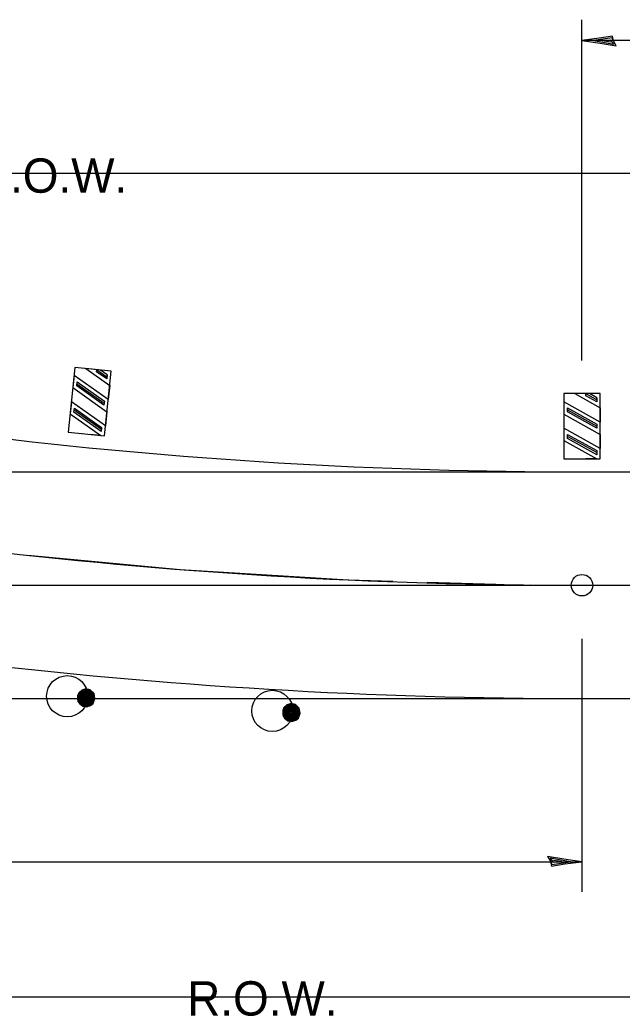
# Model space of a CAD drawing. Extents: x 2143432 to 2146738, y 2149567 to 2150649.
# Drawn here: x 2146541.7 to 2146576.8, y 2150477 to 2150535 of the extents above; entities that cross this region are included whole.
import ezdxf

# ---------------------------------------------------------------- set-up
doc = ezdxf.new("R2010")
doc.units = 0
for name, color, linetype in [('Alignment_EX_20 Centerline', 7, 'Continuous'), ('Design_EX_Roadway Dimensions', 7, 'Continuous'), ('ROW_EX ROW Line', 7, 'Continuous'), ('Topo_EOP', 7, 'Continuous'), ('Topo_Traffic Sign', 7, 'Continuous')]:
    doc.layers.add(name, color=color, linetype=linetype)

msp = doc.modelspace()

# ---------------------------------------------------------------- linework, layer by layer
at = {"layer": 'Alignment_EX_20 Centerline'}
for points in [[(2146542.193, 2150503.851), (2146551.078, 2150503.009), (2146560.857, 2150502.405), (2146563.467, 2150502.329)], [(2146565.466, 2150502.27), (2146569.464, 2150502.154)], [(2146522.059, 2150502.095), (2146543.393, 2150502.095)], [(2146543.393, 2150502.095), (2146564.726, 2150502.095)], [(2146566.726, 2150502.095), (2146570.726, 2150502.095)], [(2146572.726, 2150502.095), (2146594.059, 2150502.095)]]:
    msp.add_lwpolyline(points, dxfattribs=at)
msp.add_circle((2146574.489, 2150502.095), 0.625, dxfattribs=at)
at = {"layer": 'Design_EX_Roadway Dimensions'}
for p, q in [((2146574.489, 2150515.181), (2146574.489, 2150535.018)), ((2146588.933, 2150533.818), (2146574.489, 2150533.818)), ((2146574.489, 2150498.963), (2146574.489, 2150484.242)), ((2146502.765, 2150485.988), (2146574.489, 2150485.988))]:
    msp.add_line(p, q, dxfattribs=at)
for points in [[(2146576.325, 2150533.791), (2146576.264, 2150534.065), (2146575.487, 2150533.947), (2146574.489, 2150533.818), (2146575.555, 2150533.671), (2146576.489, 2150533.507), (2146576.325, 2150533.791), (2146576.243, 2150533.972), (2146575.16, 2150533.816), (2146576.344, 2150533.608), (2146576.169, 2150533.841), (2146575.672, 2150533.81), (2146576.151, 2150533.737)], [(2146572.653, 2150486.015), (2146572.714, 2150485.741), (2146573.491, 2150485.859), (2146574.489, 2150485.988), (2146573.423, 2150486.134), (2146572.489, 2150486.298), (2146572.653, 2150486.015), (2146572.735, 2150485.833), (2146573.818, 2150485.989), (2146572.634, 2150486.197), (2146572.809, 2150485.964), (2146573.306, 2150485.996), (2146572.827, 2150486.068)]]:
    msp.add_lwpolyline(points, dxfattribs=at)
at = {"layer": 'ROW_EX ROW Line'}
for points in [[(2146554.27, 2150526.095), (2146569.331, 2150526.095)], [(2146571.331, 2150526.095), (2146586.393, 2150526.095)], [(2146547.74, 2150478.095), (2146532.679, 2150478.095)], [(2146581.875, 2150478.095), (2146566.801, 2150478.095)]]:
    msp.add_lwpolyline(points, dxfattribs=at)
at = {"layer": 'Topo_EOP'}
for p, q in [((2146503.938, 2150508.695), (2146633.046, 2150508.695)), ((2146213.046, 2150495.495), (2146633.046, 2150495.495))]:
    msp.add_line(p, q, dxfattribs=at)
for radius, start in [(293.4, 256.16775), (306.6, 256.35551)]:
    msp.add_arc((2146574.489, 2150802.095), radius, start, 270, dxfattribs=at)
at = {"layer": 'Topo_Traffic Sign'}
for p, q in [((2146213.046, 2150526.095), (2146633.046, 2150526.095)), ((2146223.393, 2150502.095), (2146626.689, 2150502.095)), ((2146633.046, 2150478.095), (2146213.046, 2150478.095))]:
    msp.add_line(p, q, dxfattribs=at)
for points in [[(2146547.06, 2150514.559), (2146544.948, 2150514.781), (2146544.552, 2150511.01), (2146546.664, 2150510.788), (2146547.06, 2150514.559), (2146545.582, 2150514.714), (2146546.973, 2150513.735), (2146546.887, 2150512.909), (2146544.899, 2150514.309), (2146544.825, 2150513.602), (2146546.812, 2150512.202), (2146546.726, 2150511.377), (2146544.738, 2150512.778), (2146544.664, 2150512.071), (2146546.453, 2150510.811), (2146545.82, 2150510.877), (2146545.819, 2150510.867)], [(2146546.825, 2150514.345), (2146546.8, 2150514.11), (2146546.203, 2150514.531), (2146546.216, 2150514.647), (2146546.812, 2150514.227), (2146546.825, 2150514.345), (2146546.427, 2150514.625)], [(2146545.073, 2150513.934), (2146546.664, 2150512.812), (2146546.639, 2150512.579), (2146545.049, 2150513.698), (2146545.073, 2150513.934), (2146545.061, 2150513.815), (2146546.651, 2150512.695)], [(2146575.559, 2150513.251), (2146573.436, 2150513.251), (2146573.436, 2150509.46), (2146575.559, 2150509.46), (2146575.559, 2150513.251), (2146574.073, 2150513.251), (2146575.559, 2150512.422), (2146575.559, 2150511.593), (2146573.436, 2150512.777), (2146573.436, 2150512.066), (2146575.559, 2150510.881), (2146575.559, 2150510.052), (2146573.436, 2150511.238), (2146573.436, 2150510.527), (2146575.347, 2150509.46), (2146574.71, 2150509.46), (2146574.71, 2150509.446)], [(2146575.347, 2150513.014), (2146575.347, 2150512.777), (2146574.71, 2150513.133), (2146574.71, 2150513.251), (2146575.347, 2150512.895), (2146575.347, 2150513.014), (2146574.922, 2150513.251)], [(2146546.503, 2150511.282), (2146546.478, 2150511.047), (2146544.888, 2150512.167), (2146544.912, 2150512.402), (2146546.503, 2150511.282), (2146546.491, 2150511.165), (2146544.9, 2150512.284)], [(2146573.649, 2150512.422), (2146575.347, 2150511.473), (2146575.347, 2150511.238), (2146573.649, 2150512.185), (2146573.649, 2150512.422), (2146573.649, 2150512.302), (2146575.347, 2150511.355)], [(2146545.396, 2150510.912), (2146545.397, 2150510.921)], [(2146575.347, 2150509.934), (2146575.347, 2150509.697), (2146573.649, 2150510.645), (2146573.649, 2150510.881), (2146575.347, 2150509.934), (2146575.347, 2150509.817), (2146573.649, 2150510.763)], [(2146574.285, 2150509.446), (2146574.285, 2150509.46)], [(2146571.463, 2150502.114), (2146574.489, 2150502.095)], [(2146545.101, 2150495.36), (2146545.202, 2150495.199), (2146545.402, 2150495.053), (2146545.639, 2150495.016), (2146545.854, 2150495.089), (2146546.014, 2150495.209), (2146546.113, 2150495.506), (2146546.058, 2150495.787), (2146545.839, 2150495.993), (2146545.589, 2150496.051), (2146545.345, 2150495.988), (2146545.172, 2150495.833), (2146545.103, 2150495.66), (2146545.096, 2150495.415), (2146545.217, 2150495.233), (2146545.404, 2150495.089), (2146545.626, 2150495.05), (2146545.788, 2150495.109), (2146545.986, 2150495.209), (2146546.055, 2150495.401), (2146546.087, 2150495.598), (2146546.038, 2150495.772), (2146545.825, 2150495.972), (2146545.585, 2150496.026), (2146545.349, 2150495.971), (2146545.187, 2150495.823), (2146545.129, 2150495.654), (2146545.119, 2150495.418), (2146545.236, 2150495.246), (2146545.411, 2150495.123), (2146545.632, 2150495.076), (2146545.821, 2150495.146), (2146545.973, 2150495.224), (2146546.022, 2150495.413), (2146546.068, 2150495.58), (2146546.01, 2150495.754), (2146545.806, 2150495.944), (2146545.579, 2150495.993), (2146545.353, 2150495.945), (2146545.207, 2150495.802), (2146545.146, 2150495.65), (2146545.165, 2150495.418), (2146545.254, 2150495.27), (2146545.431, 2150495.136), (2146545.641, 2150495.106), (2146545.818, 2150495.167), (2146545.929, 2150495.251), (2146545.987, 2150495.395), (2146546.04, 2150495.573), (2146545.975, 2150495.707), (2146545.793, 2150495.903), (2146545.57, 2150495.95), (2146545.355, 2150495.91), (2146545.227, 2150495.766), (2146545.161, 2150495.64), (2146545.202, 2150495.432), (2146545.275, 2150495.289), (2146545.452, 2150495.163), (2146545.644, 2150495.132), (2146545.804, 2150495.191), (2146545.908, 2150495.277), (2146545.963, 2150495.425), (2146546.005, 2150495.571), (2146545.944, 2150495.689), (2146545.777, 2150495.871), (2146545.569, 2150495.924), (2146545.367, 2150495.883), (2146545.241, 2150495.751), (2146545.207, 2150495.615), (2146545.225, 2150495.435), (2146545.278, 2150495.316), (2146545.469, 2150495.189), (2146545.628, 2150495.173), (2146545.786, 2150495.222), (2146545.878, 2150495.296), (2146545.945, 2150495.441), (2146545.971, 2150495.573), (2146545.914, 2150495.676), (2146545.755, 2150495.852), (2146545.558, 2150495.891), (2146545.365, 2150495.849), (2146545.266, 2150495.74), (2146545.236, 2150495.592), (2146545.265, 2150495.449), (2146545.311, 2150495.343), (2146545.475, 2150495.212), (2146545.625, 2150495.195), (2146545.754, 2150495.246), (2146545.839, 2150495.309), (2146545.903, 2150495.381), (2146545.926, 2150495.443), (2146545.939, 2150495.553), (2146545.88, 2150495.666), (2146545.784, 2150495.777), (2146545.69, 2150495.832), (2146545.536, 2150495.847), (2146545.395, 2150495.831), (2146545.279, 2150495.713), (2146545.267, 2150495.59), (2146545.299, 2150495.446), (2146545.369, 2150495.329)], [(2146545.369, 2150495.329), (2146545.487, 2150495.237), (2146545.631, 2150495.231), (2146545.77, 2150495.319), (2146545.849, 2150495.373), (2146545.895, 2150495.457), (2146545.889, 2150495.554), (2146545.859, 2150495.646), (2146545.778, 2150495.727), (2146545.665, 2150495.8), (2146545.565, 2150495.821), (2146545.461, 2150495.817), (2146545.389, 2150495.753), (2146545.277, 2150495.598), (2146545.341, 2150495.437), (2146545.429, 2150495.323), (2146545.519, 2150495.271), (2146545.649, 2150495.271), (2146545.755, 2150495.352), (2146545.823, 2150495.44), (2146545.826, 2150495.525), (2146545.8, 2150495.624), (2146545.722, 2150495.695), (2146545.622, 2150495.743), (2146545.528, 2150495.763), (2146545.366, 2150495.695), (2146545.31, 2150495.591), (2146545.365, 2150495.479), (2146545.416, 2150495.387), (2146545.495, 2150495.335), (2146545.633, 2150495.313), (2146545.729, 2150495.337), (2146545.8, 2150495.384), (2146545.839, 2150495.434), (2146545.854, 2150495.579), (2146545.821, 2150495.639), (2146545.735, 2150495.714), (2146545.623, 2150495.76), (2146545.515, 2150495.783), (2146545.433, 2150495.8), (2146545.357, 2150495.769), (2146545.299, 2150495.699), (2146545.363, 2150495.587), (2146545.37, 2150495.492), (2146545.439, 2150495.412), (2146545.577, 2150495.348), (2146545.696, 2150495.339), (2146545.76, 2150495.399), (2146545.779, 2150495.467), (2146545.775, 2150495.551), (2146545.739, 2150495.623), (2146545.639, 2150495.678), (2146545.545, 2150495.703), (2146545.407, 2150495.666), (2146545.386, 2150495.612), (2146545.395, 2150495.528), (2146545.506, 2150495.439), (2146545.598, 2150495.365), (2146545.697, 2150495.379), (2146545.739, 2150495.438), (2146545.743, 2150495.506), (2146545.715, 2150495.581), (2146545.557, 2150495.661), (2146545.421, 2150495.626), (2146545.417, 2150495.553), (2146545.512, 2150495.469), (2146545.626, 2150495.403), (2146545.699, 2150495.439), (2146545.695, 2150495.519), (2146545.569, 2150495.587), (2146545.475, 2150495.593), (2146545.603, 2150495.46), (2146545.629, 2150495.513), (2146545.672, 2150495.573), (2146545.537, 2150495.613), (2146545.446, 2150495.562), (2146545.526, 2150495.501)], [(2146557.056, 2150494.505), (2146557.157, 2150494.344), (2146557.356, 2150494.198), (2146557.593, 2150494.16), (2146557.808, 2150494.234), (2146557.968, 2150494.353), (2146558.068, 2150494.651), (2146558.013, 2150494.932), (2146557.794, 2150495.138), (2146557.543, 2150495.196), (2146557.3, 2150495.132), (2146557.127, 2150494.977), (2146557.057, 2150494.804), (2146557.05, 2150494.56), (2146557.171, 2150494.377), (2146557.359, 2150494.234), (2146557.581, 2150494.194), (2146557.743, 2150494.253), (2146557.941, 2150494.353), (2146558.009, 2150494.545), (2146558.041, 2150494.742), (2146557.992, 2150494.916), (2146557.779, 2150495.117), (2146557.54, 2150495.17), (2146557.303, 2150495.115), (2146557.141, 2150494.968), (2146557.083, 2150494.798), (2146557.073, 2150494.562), (2146557.191, 2150494.39), (2146557.366, 2150494.267), (2146557.587, 2150494.22), (2146557.776, 2150494.291), (2146557.927, 2150494.369), (2146557.977, 2150494.557), (2146558.022, 2150494.724), (2146557.964, 2150494.898), (2146557.761, 2150495.089), (2146557.534, 2150495.137), (2146557.307, 2150495.089), (2146557.161, 2150494.946), (2146557.1, 2150494.795), (2146557.119, 2150494.562), (2146557.208, 2150494.414), (2146557.386, 2150494.28), (2146557.596, 2150494.25), (2146557.773, 2150494.311), (2146557.884, 2150494.395), (2146557.941, 2150494.539), (2146557.994, 2150494.718), (2146557.929, 2150494.851), (2146557.747, 2150495.047), (2146557.524, 2150495.095), (2146557.309, 2150495.054), (2146557.181, 2150494.91), (2146557.115, 2150494.784), (2146557.157, 2150494.577), (2146557.23, 2150494.434), (2146557.407, 2150494.307), (2146557.598, 2150494.277), (2146557.758, 2150494.335), (2146557.862, 2150494.421), (2146557.918, 2150494.569), (2146557.959, 2150494.715), (2146557.898, 2150494.833), (2146557.731, 2150495.016), (2146557.524, 2150495.068), (2146557.321, 2150495.027), (2146557.195, 2150494.895), (2146557.161, 2150494.76), (2146557.179, 2150494.579), (2146557.233, 2150494.46), (2146557.423, 2150494.333), (2146557.583, 2150494.317), (2146557.74, 2150494.367), (2146557.832, 2150494.441), (2146557.899, 2150494.586), (2146557.925, 2150494.718), (2146557.869, 2150494.82), (2146557.71, 2150494.996), (2146557.512, 2150495.036), (2146557.319, 2150494.994), (2146557.22, 2150494.885), (2146557.191, 2150494.736), (2146557.219, 2150494.593), (2146557.265, 2150494.487), (2146557.429, 2150494.357), (2146557.579, 2150494.34), (2146557.709, 2150494.391), (2146557.793, 2150494.454), (2146557.857, 2150494.526), (2146557.88, 2150494.587), (2146557.894, 2150494.697), (2146557.835, 2150494.81), (2146557.739, 2150494.922), (2146557.644, 2150494.976), (2146557.491, 2150494.991), (2146557.349, 2150494.975), (2146557.233, 2150494.857), (2146557.222, 2150494.735), (2146557.253, 2150494.591), (2146557.323, 2150494.473)], [(2146557.323, 2150494.473), (2146557.441, 2150494.381), (2146557.585, 2150494.375), (2146557.724, 2150494.464), (2146557.804, 2150494.518), (2146557.849, 2150494.601), (2146557.843, 2150494.699), (2146557.813, 2150494.79), (2146557.733, 2150494.871), (2146557.62, 2150494.945), (2146557.519, 2150494.965), (2146557.415, 2150494.961), (2146557.343, 2150494.898), (2146557.231, 2150494.742), (2146557.295, 2150494.581), (2146557.384, 2150494.467), (2146557.474, 2150494.416), (2146557.603, 2150494.415), (2146557.709, 2150494.496), (2146557.777, 2150494.585), (2146557.781, 2150494.67), (2146557.755, 2150494.768), (2146557.676, 2150494.839), (2146557.577, 2150494.887), (2146557.482, 2150494.907), (2146557.32, 2150494.839), (2146557.265, 2150494.735), (2146557.319, 2150494.623), (2146557.37, 2150494.532), (2146557.45, 2150494.479), (2146557.588, 2150494.458), (2146557.684, 2150494.482), (2146557.755, 2150494.528), (2146557.793, 2150494.579), (2146557.809, 2150494.723), (2146557.775, 2150494.784), (2146557.69, 2150494.858), (2146557.578, 2150494.904), (2146557.469, 2150494.927), (2146557.387, 2150494.945), (2146557.312, 2150494.914), (2146557.253, 2150494.843), (2146557.317, 2150494.731), (2146557.325, 2150494.637), (2146557.393, 2150494.556), (2146557.531, 2150494.492), (2146557.65, 2150494.484), (2146557.715, 2150494.544), (2146557.734, 2150494.611), (2146557.729, 2150494.695), (2146557.693, 2150494.767), (2146557.594, 2150494.822), (2146557.499, 2150494.847), (2146557.361, 2150494.81), (2146557.34, 2150494.756), (2146557.349, 2150494.673), (2146557.46, 2150494.583), (2146557.553, 2150494.509), (2146557.651, 2150494.523), (2146557.693, 2150494.583), (2146557.698, 2150494.651), (2146557.669, 2150494.725), (2146557.512, 2150494.806), (2146557.375, 2150494.771), (2146557.372, 2150494.697), (2146557.467, 2150494.614), (2146557.58, 2150494.548), (2146557.654, 2150494.584), (2146557.649, 2150494.663), (2146557.523, 2150494.731), (2146557.429, 2150494.737), (2146557.557, 2150494.604), (2146557.584, 2150494.658), (2146557.626, 2150494.717), (2146557.492, 2150494.758), (2146557.4, 2150494.706), (2146557.481, 2150494.646)]]:
    msp.add_lwpolyline(points, dxfattribs=at)
for centre in [(2146544.496, 2150495.63), (2146556.45, 2150494.774)]:
    msp.add_circle(centre, 1.2, dxfattribs=at)
msp.add_arc((2146574.489, 2150802.095), 300, 256.16775, 270, dxfattribs=at)

# ---------------------------------------------------------------- texts
at = {"layer": 'ROW_EX ROW Line'}
for p in [(2146539.23, 2150524.953), (2146551.483, 2150477.029)]:
    msp.add_text('R.O.W.', height=2, dxfattribs=at).set_placement(p)

doc.saveas('drawing.dxf')
